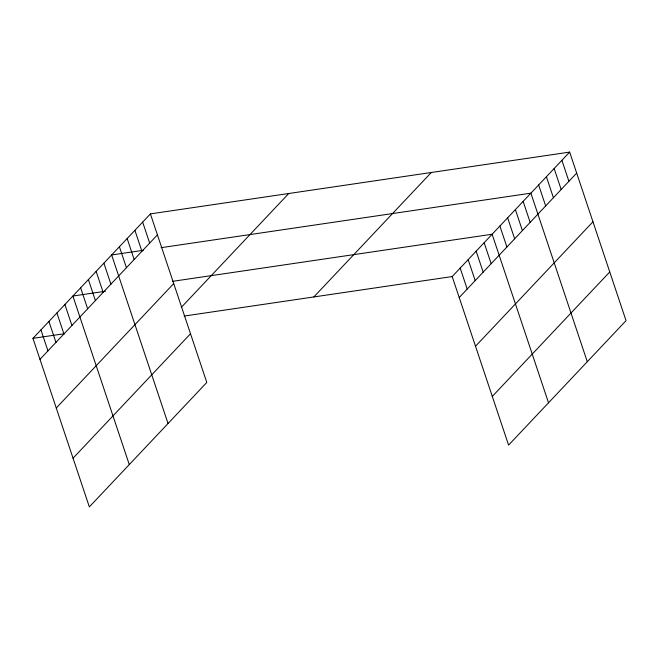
<?xml version="1.0" encoding="UTF-8"?>
<svg xmlns="http://www.w3.org/2000/svg" width="659" height="659" viewBox="0 0 659 659"><rect width="100%" height="100%" fill="white"/><g stroke="black" fill="none" stroke-linecap="round" stroke-linejoin="round"><path stroke-width="0.99" d="M150.409 213.895L206.802 382.442L89.344 506.903L32.95 338.347L150.409 213.895L569.656 152.097L626.05 320.653L508.591 445.105L452.198 276.558L569.656 152.097M39.968 359.336L157.427 234.876M56.262 408.028L173.721 283.576M181.283 307.374L288.757 193.499M73.05 458.203L190.509 333.751M313.849 296.945L431.299 172.493M459.216 297.538L576.674 173.086M475.51 346.239L592.968 221.786M492.298 396.413L609.756 271.953M143.267 250.305L111.643 254.959L168.045 423.515M161.06 247.677L530.89 193.169L587.293 361.725M105.498 291.229L72.885 296.031L129.279 464.587M172.699 281.319L492.133 234.242L548.527 402.797M32.95 338.347L64.574 333.685M184.166 316.056L452.198 276.558M561.905 160.318L568.923 181.299M554.145 168.531L561.171 189.512M546.393 176.744L553.42 197.725M538.642 184.957L545.668 205.946M523.139 201.382L530.165 222.371M515.387 209.603L522.406 230.584M507.636 217.816L514.654 238.797M499.884 226.029L506.903 247.01M484.143 242.701L491.169 263.691M476.16 251.17L483.179 272.151M468.17 259.63L475.188 280.619M460.18 268.089L467.206 289.079M142.657 222.108L149.675 243.089M134.906 230.321L141.924 251.31M127.154 238.533L134.172 259.522M119.403 246.746L126.421 267.735M103.891 263.18L110.918 284.161M96.14 271.393L103.166 292.374M88.388 279.605L95.415 300.586M80.637 287.818L87.663 308.807M64.895 304.499L71.922 325.48M56.913 312.959L63.931 333.948M48.923 321.419L55.949 342.408M40.94 329.887L47.959 350.868"/></g></svg>
